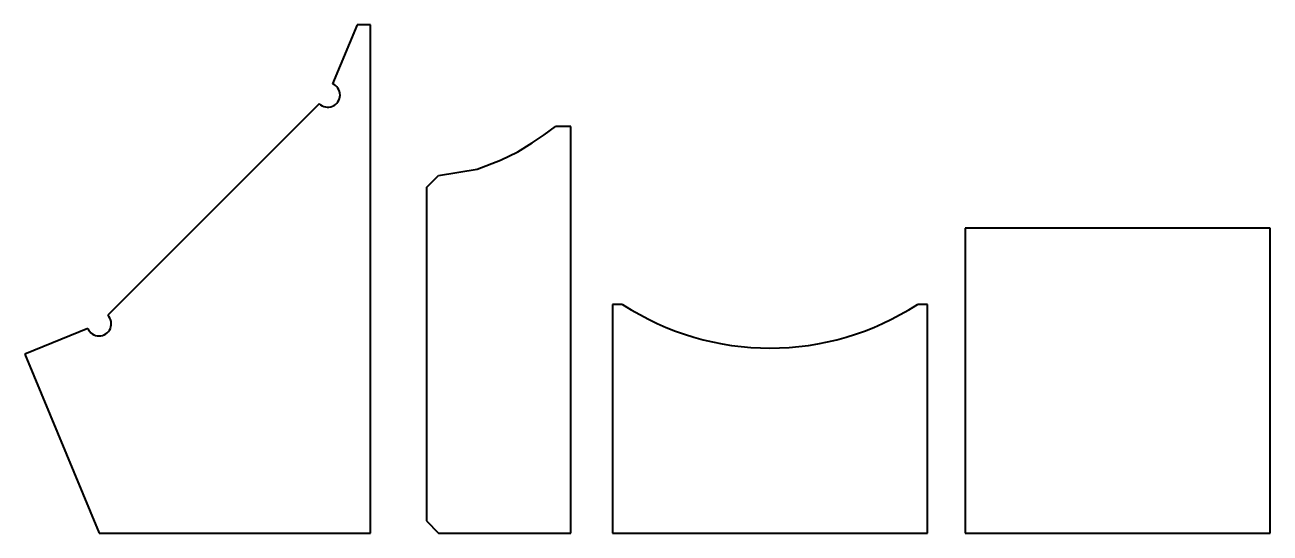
# Model space of a CAD drawing. Header units: millimetres. Extents: x -340 to 885, y 0 to 500.
import ezdxf

# ---------------------------------------------------------------- set-up
doc = ezdxf.new("R2010")
doc.units = ezdxf.units.MM
doc.linetypes.add('K5LT_BASIC', pattern=[0])

msp = doc.modelspace()

# ---------------------------------------------------------------- linework, layer by layer
at = {"color": 7, "linetype": 'K5LT_BASIC', "lineweight": 40, "true_color": 0xffffff}
for p, q in [((-13, 500), (-37.4, 442.1)), ((0, 500), (-13, 500)), ((0, 0), (0, 500)), ((-50.5, 422.5), (-258.5, 214.5)), ((159, 384), (171, 392)), ((171, 392), (182, 400)), ((197, 400), (182, 400)), ((197, 0), (197, 400)), ((145, 375), (159, 384)), ((128, 367), (145, 375)), ((67, 351.9), (105, 358)), ((105, 358), (128, 367)), ((55, 339.9), (67, 351.9)), ((55, 339.9), (55, 12)), ((885, 300), (585, 300)), ((585, 300), (585, 0)), ((885, 0), (885, 300)), ((248, 225), (238, 225)), ((238, 225), (238, 0)), ((548, 225), (538, 225)), ((548, 0), (548, 225)), ((-278.1, 201.4), (-340, 176)), ((-340, 176), (-267, 0)), ((55, 12), (67, 0)), ((67, 0), (197, 0)), ((238, 0), (548, 0)), ((585, 0), (885, 0)), ((-267, 0), (0, 0))]:
    msp.add_line(p, q, dxfattribs=at)
for centre, radius, start, end in [((-42, 431), 12, 225, 67.2035), ((393, 448), 266, 236.9659, 303.0341), ((-267, 206), 12, 202.3406, 45)]:
    msp.add_arc(centre, radius, start, end, dxfattribs=at)

doc.saveas('drawing.dxf')
